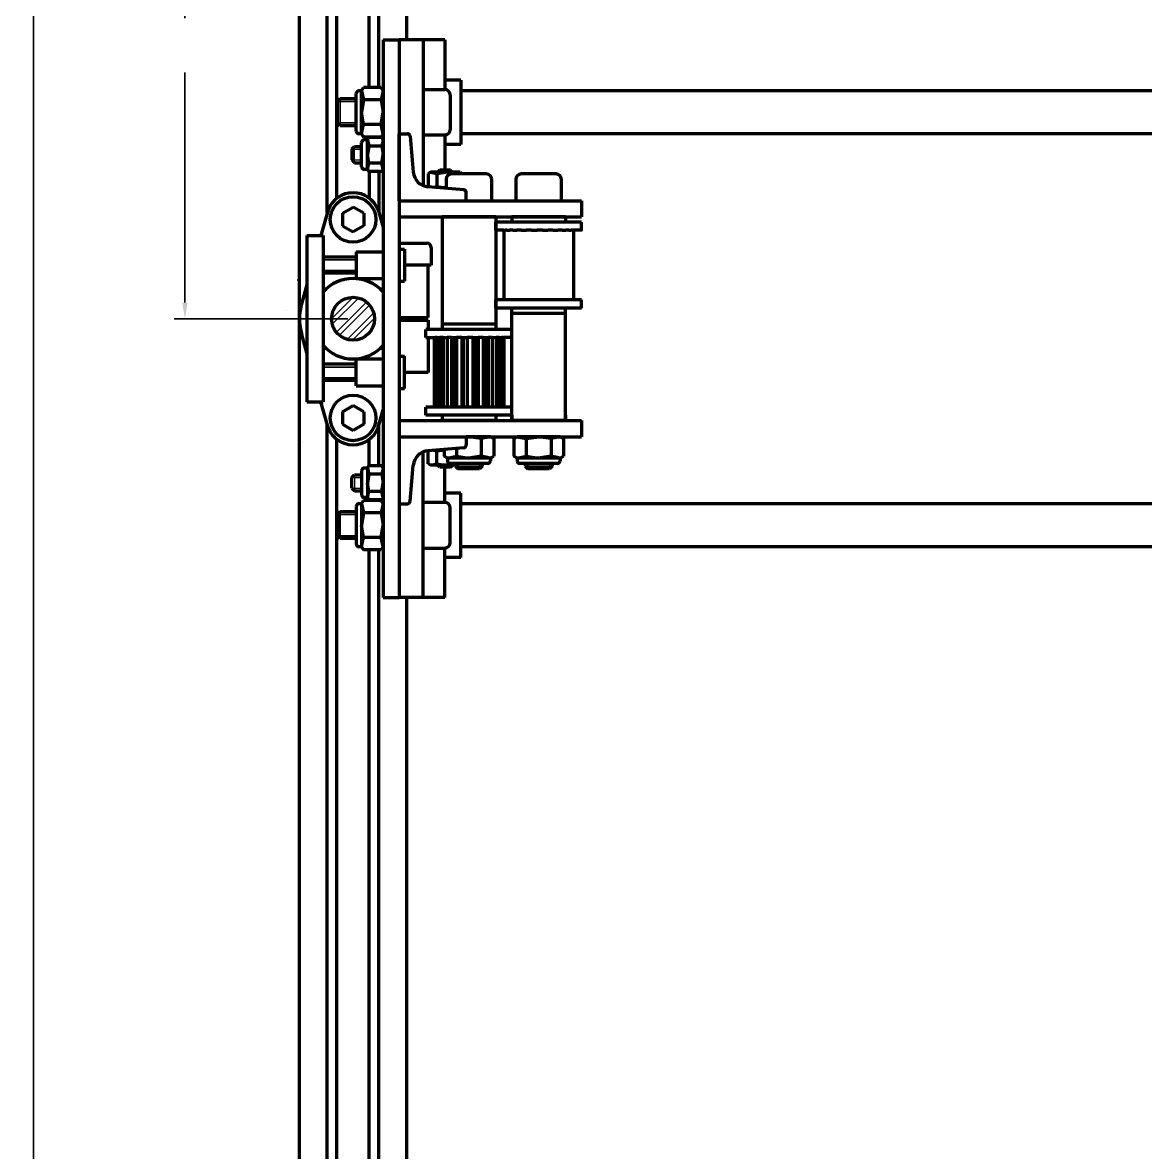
# Model space of a CAD drawing. Extents: x 21047 to 22882, y -7321 to -6014.
# Drawn here: x 21699.6 to 21909, y -6335.7 to -6125.1 of the extents above; entities that cross this region are included whole.
import ezdxf

# ---------------------------------------------------------------- set-up
doc = ezdxf.new("R2010")
doc.units = 0
doc.header["$PDMODE"] = 34
doc.linetypes.add('CENTER', pattern=[50.8, 31.75, -6.35, 6.35, -6.35])
doc.linetypes.add('DASHED', pattern=[19.05, 12.7, -6.35])
doc.layers.get('0').update_dxf_attribs({"lineweight": 0})
for name, color, linetype, lineweight in [('Centro', 1, 'CENTER', 15), ('Fixação e Transmissão', 5, 'Continuous', 50), ('Guias', 30, 'Continuous', 50), ('Linha tracejada', 254, 'DASHED', 15), ('Perfis e Cantoneiras', 2, 'Continuous', 50), ('Peças Usinadas', 120, 'Continuous', 50)]:
    doc.layers.add(name, color=color, linetype=linetype, lineweight=lineweight)
doc.layers.add('Cotas', color=90, linetype='Continuous')
doc.layers.add('Hachura', color=9, linetype='Continuous')
doc.styles.get("Standard").update_dxf_attribs({"font": 'romans.shx'})
doc.dimstyles.get("Standard").update_dxf_attribs({"dimtxt": 3, "dimasz": 3, "dimexe": 2, "dimexo": 1, "dimgap": 1, "dimtad": 0, "dimtoh": 1, "dimcen": 0.09, "dimadec": 0, "dimazin": 0, "dimtfac": 1, "dimtdec": 4, "dimtofl": 0, "dimtmove": 0, "dimatfit": 3, "dimfxl": 1, "dimtolj": 1, "dimtzin": 0, "dimarcsym": 0})

# ---------------------------------------------------------------- blocks, each defined once
blk = doc.blocks.new('*D_k_6')
at = {"color": 0, "linetype": 'ByBlock', "lineweight": -2}
for p, q in [((21750.24, -6078.29), (21699.64, -6078.29)), ((21701.64, -6081.29), (21701.64, -6353.22)), ((21701.64, -6635.29), (21701.64, -6363.36)), ((21750.24, -6638.29), (21699.64, -6638.29))]:
    blk.add_line(p, q, dxfattribs=at)
for points in [[(21701.64, -6078.29), (21701.14, -6081.29), (21701.64, -6078.29), (21702.14, -6081.29)], [(21701.64, -6638.29), (21702.14, -6635.29), (21701.64, -6638.29), (21701.14, -6635.29)]]:
    blk.add_solid(points, dxfattribs=at)
at = {"layer": 'Defpoints', "color": 0, "linetype": 'ByBlock', "lineweight": 0}
for p in [(21701.64, -6078.29), (21751.24, -6078.29), (21701.64, -6638.29), (21751.24, -6638.29)]:
    blk.add_point(p, dxfattribs=at)
blk = doc.blocks.new('*D_d')
at = {"color": 0, "linetype": 'ByBlock', "lineweight": -2}
for p, q in [((21751.24, -6078.29), (21727.9, -6078.29)), ((21729.9, -6081.29), (21729.9, -6124.22)), ((21729.9, -6177.29), (21729.9, -6134.36)), ((21760.24, -6180.29), (21727.9, -6180.29))]:
    blk.add_line(p, q, dxfattribs=at)
for points in [[(21729.9, -6078.29), (21729.4, -6081.29), (21729.9, -6078.29), (21730.4, -6081.29)], [(21729.9, -6180.29), (21730.4, -6177.29), (21729.9, -6180.29), (21729.4, -6177.29)]]:
    blk.add_solid(points, dxfattribs=at)
at = {"layer": 'Defpoints', "color": 0, "linetype": 'ByBlock', "lineweight": 0}
for p in [(21729.9, -6078.29), (21752.24, -6078.29), (21729.9, -6180.29), (21761.24, -6180.29)]:
    blk.add_point(p, dxfattribs=at)

msp = doc.modelspace()

# ---------------------------------------------------------------- hatches: boundary and pattern name
at = {"layer": 'Hachura'}
h = msp.add_hatch(dxfattribs=at)
h.set_pattern_fill('ANSI32', color=256, scale=0.25)
h.paths.add_polyline_path([(21765.242, -6180.29, 1), (21757.242, -6180.29, 1), (21765.242, -6180.29)])

# ---------------------------------------------------------------- linework, layer by layer
at = {"layer": 'Centro', "ltscale": 0.1}
for p, q in [((21750.837, -6173.04), (21750.856, -6173.04)), ((21748.856, -6178.752), (21748.839, -6178.752))]:
    msp.add_line(p, q, dxfattribs=at)
at = {"layer": 'Fixação e Transmissão'}
for p, q in [((21778.332, -6128.29), (21769.832, -6128.29)), ((21774.332, -6128.29), (21774.332, -6155.462)), ((21778.332, -6128.29), (21778.332, -6137.54)), ((21781.332, -6135.79), (21778.332, -6135.79)), ((21781.332, -6135.79), (21781.332, -6147.79)), ((21761.832, -6145.29), (21761.832, -6138.29)), ((21762.832, -6137.79), (21762.332, -6137.79)), ((21762.832, -6137.79), (21763.189, -6137.171)), ((21762.832, -6145.79), (21762.832, -6137.79)), ((21762.832, -6137.79), (21763.189, -6139.481)), ((21766.474, -6137.171), (21763.189, -6137.171)), ((21766.832, -6137.79), (21766.474, -6137.171)), ((21766.832, -6137.79), (21766.474, -6139.481)), ((21766.832, -6145.79), (21766.832, -6137.79)), ((21774.332, -6137.54), (21778.332, -6137.54)), ((21779.332, -6138.54), (21779.332, -6145.04)), ((21758.832, -6139.29), (21758.332, -6139.79)), ((21758.332, -6143.79), (21758.332, -6139.79)), ((21761.832, -6139.29), (21758.832, -6139.29)), ((21763.189, -6139.481), (21762.832, -6141.79)), ((21766.474, -6139.481), (21763.189, -6139.481)), ((21766.474, -6139.481), (21766.832, -6141.79)), ((21763.189, -6144.1), (21762.832, -6141.79)), ((21766.474, -6144.1), (21766.832, -6141.79)), ((21758.832, -6144.29), (21758.332, -6143.79)), ((21761.832, -6144.29), (21758.832, -6144.29)), ((21762.832, -6145.79), (21763.189, -6144.1)), ((21766.474, -6144.1), (21763.189, -6144.1)), ((21766.832, -6145.79), (21766.474, -6144.1)), ((21762.832, -6145.79), (21762.332, -6145.79)), ((21762.832, -6145.79), (21763.189, -6146.409)), ((21766.474, -6146.409), (21763.189, -6146.409)), ((21763.932, -6146.94), (21763.332, -6146.94)), ((21763.932, -6146.94), (21764.177, -6146.515)), ((21763.932, -6152.44), (21763.932, -6146.94)), ((21763.932, -6146.94), (21764.177, -6148.102)), ((21766.586, -6146.515), (21764.177, -6146.515)), ((21766.832, -6145.79), (21766.474, -6146.409)), ((21766.832, -6146.94), (21766.586, -6146.515)), ((21766.832, -6146.94), (21766.586, -6148.102)), ((21766.832, -6152.44), (21766.832, -6146.94)), ((21778.332, -6146.04), (21774.332, -6146.04)), ((21778.332, -6146.04), (21778.332, -6152.59)), ((21761.032, -6148.69), (21761.532, -6148.19)), ((21761.032, -6148.69), (21761.032, -6150.69)), ((21761.532, -6148.19), (21762.832, -6148.19)), ((21762.832, -6151.94), (21762.832, -6147.44)), ((21764.177, -6148.102), (21763.932, -6149.69)), ((21766.586, -6148.102), (21764.177, -6148.102)), ((21766.586, -6148.102), (21766.832, -6149.69)), ((21781.332, -6147.79), (21778.332, -6147.79)), ((21761.032, -6150.69), (21761.532, -6151.19)), ((21761.532, -6151.19), (21762.832, -6151.19)), ((21764.177, -6151.278), (21763.932, -6149.69)), ((21763.932, -6152.44), (21764.177, -6151.278)), ((21766.586, -6151.278), (21764.177, -6151.278)), ((21766.586, -6151.278), (21766.832, -6149.69)), ((21766.832, -6152.44), (21766.586, -6151.278)), ((21763.932, -6152.44), (21763.332, -6152.44)), ((21763.932, -6152.44), (21764.177, -6152.866)), ((21766.586, -6152.866), (21764.177, -6152.866)), ((21766.832, -6152.44), (21766.586, -6152.866)), ((21775.682, -6152.99), (21775.256, -6153.236)), ((21775.256, -6153.236), (21775.256, -6155.645)), ((21781.182, -6152.99), (21775.682, -6152.99)), ((21775.682, -6152.99), (21776.844, -6153.236)), ((21776.844, -6153.236), (21778.432, -6152.99)), ((21776.844, -6153.236), (21776.844, -6155.645)), ((21777.432, -6152.59), (21777.032, -6152.99)), ((21779.432, -6152.59), (21777.432, -6152.59)), ((21780.019, -6153.236), (21778.432, -6152.99)), ((21779.432, -6152.59), (21779.832, -6152.99)), ((21786.083, -6153.29), (21779.583, -6153.29)), ((21781.182, -6152.99), (21780.019, -6153.236)), ((21780.019, -6153.236), (21780.019, -6153.29)), ((21781.182, -6152.99), (21781.607, -6153.236)), ((21781.607, -6153.236), (21781.607, -6153.29)), ((21799.082, -6153.29), (21792.582, -6153.29)), ((21778.583, -6154.29), (21778.583, -6155.962)), ((21787.083, -6158.29), (21787.083, -6154.29)), ((21791.582, -6154.29), (21791.582, -6158.29)), ((21800.082, -6158.29), (21800.082, -6154.29)), ((21776.29, -6155.762), (21776.844, -6155.645)), ((21776.844, -6155.645), (21778.432, -6155.89)), ((21778.583, -6155.89), (21777.76, -6155.89)), ((21778.583, -6155.867), (21778.432, -6155.89)), ((21759.242, -6160.636), (21761.242, -6159.481)), ((21763.242, -6160.636), (21761.242, -6159.481)), ((21782.332, -6158.29), (21787.083, -6158.29)), ((21791.582, -6158.29), (21800.082, -6158.29)), ((21756.579, -6159.984), (21755.225, -6164.79)), ((21765.904, -6159.984), (21766.832, -6163.276)), ((21759.242, -6162.945), (21761.242, -6164.1)), ((21759.242, -6162.945), (21759.242, -6162.945)), ((21763.242, -6162.945), (21761.242, -6164.1)), ((21787.836, -6163.79), (21787.836, -6162.29)), ((21789.336, -6163.79), (21789.336, -6176.79)), ((21802.336, -6163.79), (21802.336, -6176.79)), ((21803.836, -6163.79), (21803.836, -6162.29)), ((21761.832, -6167.79), (21766.832, -6167.79)), ((21761.832, -6167.79), (21761.832, -6172.79)), ((21769.832, -6166.173), (21774.985, -6166.173)), ((21769.832, -6167.29), (21770.832, -6167.29)), ((21770.832, -6167.29), (21770.832, -6173.29)), ((21775.809, -6166.996), (21775.809, -6170.29)), ((21761.832, -6168.79), (21755.652, -6168.79)), ((21775.242, -6170.29), (21770.832, -6170.29)), ((21775.809, -6170.29), (21770.832, -6170.29)), ((21775.242, -6180.04), (21775.242, -6170.29)), ((21761.832, -6171.79), (21755.652, -6171.79)), ((21752.652, -6173.918), (21751.692, -6177.324)), ((21761.832, -6172.79), (21766.832, -6172.79)), ((21769.832, -6173.29), (21770.832, -6173.29)), ((21787.836, -6178.29), (21787.836, -6176.79)), ((21803.836, -6178.29), (21803.836, -6176.79)), ((21769.832, -6180.04), (21775.242, -6180.04)), ((21769.832, -6180.54), (21775.242, -6180.54)), ((21775.242, -6180.54), (21775.242, -6182.29)), ((21774.837, -6183.79), (21774.837, -6182.29)), ((21790.837, -6183.79), (21790.837, -6182.29)), ((21752.652, -6186.662), (21751.692, -6183.257)), ((21775.242, -6183.79), (21775.242, -6190.29)), ((21776.337, -6183.79), (21776.337, -6196.79)), ((21776.375, -6183.79), (21776.375, -6196.79)), ((21776.57, -6183.79), (21776.57, -6196.79)), ((21776.909, -6183.79), (21776.909, -6196.79)), ((21777.41, -6183.79), (21777.41, -6196.79)), ((21778.023, -6183.79), (21778.023, -6196.79)), ((21778.781, -6183.79), (21778.781, -6196.79)), ((21779.608, -6183.79), (21779.608, -6196.79)), ((21780.172, -6183.79), (21780.172, -6196.79)), ((21780.549, -6183.79), (21780.549, -6196.79)), ((21781.509, -6183.79), (21781.509, -6196.79)), ((21781.789, -6183.79), (21781.789, -6196.79)), ((21782.509, -6183.79), (21782.509, -6196.79)), ((21782.541, -6183.79), (21782.541, -6196.79)), ((21783.54, -6183.79), (21783.54, -6196.79)), ((21784.222, -6183.79), (21784.222, -6196.79)), ((21784.562, -6183.79), (21784.562, -6196.79)), ((21785.503, -6183.79), (21785.503, -6196.79)), ((21785.799, -6183.79), (21785.799, -6196.79)), ((21786.414, -6183.79), (21786.414, -6196.79)), ((21787.204, -6183.79), (21787.204, -6196.79)), ((21787.916, -6183.79), (21787.916, -6196.79)), ((21788.478, -6183.79), (21788.478, -6196.79)), ((21788.921, -6183.79), (21788.921, -6196.79)), ((21789.2, -6183.79), (21789.2, -6196.79)), ((21789.33, -6183.79), (21789.33, -6196.79)), ((21789.337, -6183.79), (21789.337, -6196.79)), ((21761.832, -6188.79), (21755.652, -6188.79)), ((21761.832, -6192.79), (21761.832, -6187.79)), ((21761.832, -6187.79), (21766.832, -6187.79)), ((21769.832, -6187.29), (21770.832, -6187.29)), ((21770.832, -6193.29), (21770.832, -6187.29)), ((21775.242, -6190.29), (21770.832, -6190.29)), ((21761.832, -6191.79), (21755.652, -6191.79)), ((21761.832, -6192.79), (21766.832, -6192.79)), ((21769.832, -6193.29), (21770.832, -6193.29)), ((21756.579, -6200.596), (21755.225, -6195.79)), ((21759.242, -6197.636), (21761.242, -6196.481)), ((21763.242, -6197.636), (21761.242, -6196.481)), ((21765.904, -6200.596), (21766.832, -6197.305)), ((21774.837, -6198.29), (21774.837, -6196.79)), ((21790.837, -6198.29), (21790.837, -6196.79)), ((21759.242, -6199.945), (21761.242, -6201.1)), ((21759.242, -6199.945), (21759.242, -6199.945)), ((21763.242, -6199.945), (21761.242, -6201.1)), ((21751.752, -6203.287), (21751.752, -6203.287)), ((21786.836, -6202.29), (21782.332, -6202.29)), ((21782.332, -6202.368), (21782.836, -6202.29)), ((21785.145, -6202.647), (21782.836, -6202.29)), ((21786.836, -6202.29), (21785.145, -6202.647)), ((21785.145, -6202.647), (21785.145, -6205.933)), ((21786.836, -6202.29), (21787.455, -6202.647)), ((21787.455, -6202.647), (21787.455, -6205.933)), ((21791.835, -6202.29), (21791.216, -6202.647)), ((21791.216, -6202.647), (21791.216, -6205.933)), ((21799.835, -6202.29), (21791.835, -6202.29)), ((21791.835, -6202.29), (21793.526, -6202.647)), ((21793.526, -6202.647), (21795.835, -6202.29)), ((21793.526, -6202.647), (21793.526, -6205.933)), ((21798.144, -6202.647), (21795.835, -6202.29)), ((21799.835, -6202.29), (21798.144, -6202.647)), ((21798.144, -6202.647), (21798.144, -6205.933)), ((21799.835, -6202.29), (21800.454, -6202.647)), ((21800.454, -6202.647), (21800.454, -6205.933)), ((21774.332, -6232.29), (21774.332, -6205.119)), ((21775.256, -6207.345), (21775.256, -6204.936)), ((21776.29, -6204.819), (21776.844, -6204.936)), ((21776.844, -6204.936), (21778.217, -6204.723)), ((21776.844, -6207.345), (21776.844, -6204.936)), ((21778.217, -6204.65), (21778.217, -6205.933)), ((21778.836, -6206.29), (21778.217, -6205.933)), ((21778.836, -6206.29), (21780.527, -6205.933)), ((21780.527, -6204.448), (21780.527, -6205.933)), ((21780.527, -6205.933), (21782.836, -6206.29)), ((21785.145, -6205.933), (21782.836, -6206.29)), ((21786.836, -6206.29), (21785.145, -6205.933)), ((21786.836, -6206.29), (21787.455, -6205.933)), ((21791.835, -6206.29), (21791.216, -6205.933)), ((21791.835, -6206.29), (21793.526, -6205.933)), ((21793.526, -6205.933), (21795.835, -6206.29)), ((21798.144, -6205.933), (21795.835, -6206.29)), ((21799.835, -6206.29), (21798.144, -6205.933)), ((21799.835, -6206.29), (21800.454, -6205.933)), ((21763.932, -6208.14), (21763.332, -6208.14)), ((21763.932, -6208.14), (21764.177, -6207.715)), ((21763.932, -6208.14), (21763.932, -6213.64)), ((21763.932, -6208.14), (21764.177, -6209.302)), ((21766.586, -6207.715), (21764.177, -6207.715)), ((21766.832, -6208.14), (21766.586, -6207.715)), ((21766.832, -6208.14), (21766.586, -6209.302)), ((21766.832, -6208.14), (21766.832, -6213.64)), ((21775.682, -6207.59), (21775.256, -6207.345)), ((21775.682, -6207.59), (21776.844, -6207.345)), ((21780.336, -6207.59), (21775.682, -6207.59)), ((21776.844, -6207.345), (21778.432, -6207.59)), ((21777.432, -6207.99), (21777.032, -6207.59)), ((21779.432, -6207.99), (21777.432, -6207.99)), ((21778.332, -6214.54), (21778.332, -6207.99)), ((21780.019, -6207.345), (21778.432, -6207.59)), ((21786.836, -6206.29), (21778.836, -6206.29)), ((21778.836, -6206.29), (21778.836, -6206.79)), ((21786.336, -6207.29), (21779.336, -6207.29)), ((21779.432, -6207.99), (21779.832, -6207.59)), ((21780.019, -6207.345), (21780.019, -6207.29)), ((21780.336, -6207.411), (21780.019, -6207.345)), ((21780.336, -6207.29), (21780.336, -6207.79)), ((21780.336, -6207.79), (21780.836, -6208.29)), ((21785.336, -6207.79), (21784.836, -6208.29)), ((21785.336, -6207.29), (21785.336, -6207.79)), ((21786.836, -6206.29), (21786.836, -6206.79)), ((21799.835, -6206.29), (21791.835, -6206.29)), ((21791.835, -6206.29), (21791.835, -6206.79)), ((21799.335, -6207.29), (21792.335, -6207.29)), ((21793.335, -6207.29), (21793.335, -6207.79)), ((21793.335, -6207.79), (21793.835, -6208.29)), ((21798.335, -6207.79), (21797.835, -6208.29)), ((21798.335, -6207.29), (21798.335, -6207.79)), ((21799.835, -6206.29), (21799.835, -6206.79)), ((21761.032, -6209.89), (21761.532, -6209.39)), ((21761.032, -6211.89), (21761.032, -6209.89)), ((21761.532, -6209.39), (21762.832, -6209.39)), ((21762.832, -6208.64), (21762.832, -6213.14)), ((21764.177, -6209.302), (21763.932, -6210.89)), ((21766.586, -6209.302), (21764.177, -6209.302)), ((21766.586, -6209.302), (21766.832, -6210.89)), ((21784.836, -6208.29), (21780.836, -6208.29)), ((21797.835, -6208.29), (21793.835, -6208.29)), ((21761.032, -6211.89), (21761.532, -6212.39)), ((21761.532, -6212.39), (21762.832, -6212.39)), ((21764.177, -6212.478), (21763.932, -6210.89)), ((21766.586, -6212.478), (21766.832, -6210.89)), ((21762.832, -6214.79), (21763.189, -6214.171)), ((21766.474, -6214.171), (21763.189, -6214.171)), ((21763.932, -6213.64), (21763.332, -6213.64)), ((21763.932, -6213.64), (21764.177, -6212.478)), ((21763.932, -6213.64), (21764.177, -6214.066)), ((21766.586, -6212.478), (21764.177, -6212.478)), ((21766.586, -6214.066), (21764.177, -6214.066)), ((21766.832, -6214.79), (21766.474, -6214.171)), ((21766.832, -6213.64), (21766.586, -6212.478)), ((21766.832, -6213.64), (21766.586, -6214.066)), ((21778.332, -6214.54), (21774.332, -6214.54)), ((21781.332, -6212.79), (21778.332, -6212.79)), ((21781.332, -6224.79), (21781.332, -6212.79)), ((21758.832, -6216.29), (21758.332, -6216.79)), ((21761.832, -6216.29), (21758.832, -6216.29)), ((21761.832, -6215.29), (21761.832, -6222.29)), ((21762.832, -6214.79), (21762.332, -6214.79)), ((21762.832, -6214.79), (21762.832, -6222.79)), ((21762.832, -6214.79), (21763.189, -6216.481)), ((21763.189, -6216.481), (21762.832, -6218.79)), ((21766.474, -6216.481), (21763.189, -6216.481)), ((21766.832, -6214.79), (21766.474, -6216.481)), ((21766.474, -6216.481), (21766.832, -6218.79)), ((21766.832, -6214.79), (21766.832, -6222.79)), ((21779.332, -6222.04), (21779.332, -6215.54)), ((21758.332, -6216.79), (21758.332, -6220.79)), ((21758.832, -6221.29), (21758.332, -6220.79)), ((21763.189, -6221.1), (21762.832, -6218.79)), ((21766.474, -6221.1), (21766.832, -6218.79)), ((21761.832, -6221.29), (21758.832, -6221.29)), ((21762.832, -6222.79), (21762.332, -6222.79)), ((21762.832, -6222.79), (21763.189, -6221.1)), ((21762.832, -6222.79), (21763.189, -6223.409)), ((21766.474, -6221.1), (21763.189, -6221.1)), ((21766.832, -6222.79), (21766.474, -6221.1)), ((21766.832, -6222.79), (21766.474, -6223.409)), ((21766.474, -6223.409), (21763.189, -6223.409)), ((21774.332, -6223.04), (21778.332, -6223.04)), ((21778.332, -6232.29), (21778.332, -6223.04)), ((21781.332, -6224.79), (21778.332, -6224.79)), ((21778.332, -6232.29), (21769.832, -6232.29))]:
    msp.add_line(p, q, dxfattribs=at)
at = {"layer": 'Fixação e Transmissão', "ltscale": 0.1}
for p, q in [((21759.242, -6160.636), (21759.242, -6162.945)), ((21763.242, -6160.636), (21763.242, -6162.945)), ((21759.242, -6197.636), (21759.242, -6199.945)), ((21763.242, -6197.636), (21763.242, -6199.945))]:
    msp.add_line(p, q, dxfattribs=at)
at = {"layer": 'Fixação e Transmissão', "color": 7, "ltscale": 0.1}
for p, q in [((21777.837, -6161.29), (21777.837, -6181.29)), ((21787.837, -6161.29), (21787.837, -6181.29)), ((21790.836, -6161.29), (21790.836, -6162.29)), ((21800.836, -6161.29), (21800.836, -6162.29)), ((21790.836, -6179.29), (21790.836, -6178.29)), ((21800.836, -6179.29), (21800.836, -6178.29)), ((21790.836, -6199.29), (21790.836, -6179.29)), ((21800.836, -6199.29), (21800.836, -6179.29)), ((21777.837, -6181.29), (21777.837, -6182.29)), ((21787.837, -6181.29), (21787.837, -6182.29)), ((21777.837, -6198.29), (21777.837, -6199.29)), ((21787.837, -6198.29), (21787.837, -6199.29)), ((21790.836, -6198.29), (21790.836, -6199.29)), ((21800.836, -6198.29), (21800.836, -6199.29))]:
    msp.add_line(p, q, dxfattribs=at)
at = {"layer": 'Fixação e Transmissão', "color": 7}
for p, q in [((21787.837, -6161.29), (21777.837, -6161.29)), ((21800.836, -6161.29), (21790.836, -6161.29)), ((21800.836, -6162.29), (21790.836, -6162.29)), ((21800.836, -6178.29), (21790.836, -6178.29)), ((21800.836, -6179.29), (21790.836, -6179.29)), ((21787.837, -6181.29), (21777.837, -6181.29)), ((21787.837, -6182.29), (21777.837, -6182.29)), ((21787.837, -6198.29), (21777.837, -6198.29)), ((21787.837, -6199.29), (21777.837, -6199.29)), ((21800.836, -6199.29), (21790.836, -6199.29)), ((21800.836, -6199.29), (21790.836, -6199.29))]:
    msp.add_line(p, q, dxfattribs=at)
at = {"layer": 'Fixação e Transmissão', "flags": 128}
for points in [[(21803.836, -6162.29), (21787.836, -6162.29)], [(21803.836, -6176.79), (21787.836, -6176.79)], [(21803.836, -6178.29), (21787.836, -6178.29)], [(21790.837, -6182.29), (21774.837, -6182.29)], [(21790.837, -6196.79), (21774.837, -6196.79)], [(21790.837, -6198.29), (21774.837, -6198.29)]]:
    msp.add_lwpolyline(points, dxfattribs=at)
at = {"layer": 'Fixação e Transmissão'}
for centre in [(21761.242, -6161.79), (21761.242, -6198.79)]:
    msp.add_circle(centre, 4.25, dxfattribs=at)
for centre, radius, start, end in [((21762.332, -6138.29), 0.5, 90, 180), ((21778.332, -6138.54), 1, 0, 90), ((21778.332, -6145.04), 1, 270, 360), ((21762.332, -6145.29), 0.5, 180, 270), ((21763.332, -6147.44), 0.5, 90, 180), ((21763.332, -6151.94), 0.5, 180, 270), ((21779.583, -6154.29), 1, 90, 180), ((21786.083, -6154.29), 1, 360, 90), ((21792.582, -6154.29), 1, 90, 180), ((21799.082, -6154.29), 1, 360, 90), ((21761.242, -6161.79), 5, 21.17688, 158.82312), ((21774.985, -6166.996), 0.824, 0, 90), ((21761.242, -6180.29), 10, 162.74363, 197.25637), ((21761.242, -6198.79), 5, 201.17688, 338.82312), ((21763.332, -6208.64), 0.5, 90, 180), ((21779.336, -6206.79), 0.5, 180, 270), ((21786.336, -6206.79), 0.5, 270, 360), ((21792.335, -6206.79), 0.5, 180, 270), ((21799.335, -6206.79), 0.5, 270, 360), ((21763.332, -6213.14), 0.5, 180, 270), ((21778.332, -6215.54), 1, 360, 90), ((21762.332, -6215.29), 0.5, 90, 180), ((21762.332, -6222.29), 0.5, 180, 270), ((21778.332, -6222.04), 1, 270, 360)]:
    msp.add_arc(centre, radius, start, end, dxfattribs=at)
for points, degree in [([(21789.374, -6163.79), (21787.836, -6163.79), (21787.836, -6163.79)], 2), ([(21789.374, -6163.79), (21789.431, -6163.79), (21789.569, -6163.79)], 2), ([(21789.908, -6163.79), (21789.702, -6163.79), (21789.569, -6163.79)], 2), ([(21789.908, -6163.79), (21790.122, -6163.79), (21790.409, -6163.79)], 2), ([(21791.022, -6163.79), (21790.685, -6163.79), (21790.409, -6163.79)], 2), ([(21791.022, -6163.79), (21791.372, -6163.79), (21791.78, -6163.79)], 2), ([(21792.607, -6163.79), (21792.172, -6163.79), (21791.78, -6163.79)], 2), ([(21792.607, -6163.79), (21793.06, -6163.79), (21793.548, -6163.79)], 2), ([(21794.508, -6163.79), (21794.017, -6163.79), (21793.548, -6163.79)], 2), ([(21794.508, -6163.79), (21795.019, -6163.79), (21795.54, -6163.79)], 2), ([(21796.539, -6163.79), (21795.54, -6163.79)], 1), ([(21796.539, -6163.79), (21797.058, -6163.79), (21797.561, -6163.79)], 2), ([(21798.502, -6163.79), (21798.044, -6163.79), (21797.561, -6163.79)], 2), ([(21798.502, -6163.79), (21798.977, -6163.79), (21799.413, -6163.79)], 2), ([(21800.203, -6163.79), (21799.832, -6163.79), (21799.413, -6163.79)], 2), ([(21800.203, -6163.79), (21800.589, -6163.79), (21800.915, -6163.79)], 2), ([(21801.477, -6163.79), (21801.228, -6163.79), (21800.915, -6163.79)], 2), ([(21801.477, -6163.79), (21801.736, -6163.79), (21801.92, -6163.79)], 2), ([(21802.199, -6163.79), (21802.096, -6163.79), (21801.92, -6163.79)], 2), ([(21802.199, -6163.79), (21802.305, -6163.79), (21802.329, -6163.79)], 2), ([(21803.836, -6163.79), (21803.836, -6163.79), (21802.329, -6163.79)], 2), ([(21774.837, -6183.79), (21776.432, -6183.79), (21776.57, -6183.79)], 2), ([(21776.909, -6183.79), (21776.703, -6183.79), (21776.57, -6183.79)], 2), ([(21776.909, -6183.79), (21777.123, -6183.79), (21777.41, -6183.79)], 2), ([(21778.023, -6183.79), (21777.686, -6183.79), (21777.41, -6183.79)], 2), ([(21778.023, -6183.79), (21778.373, -6183.79), (21778.781, -6183.79)], 2), ([(21779.608, -6183.79), (21779.173, -6183.79), (21778.781, -6183.79)], 2), ([(21779.608, -6183.79), (21780.061, -6183.79), (21780.549, -6183.79)], 2), ([(21781.509, -6183.79), (21781.018, -6183.79), (21780.549, -6183.79)], 2), ([(21781.509, -6183.79), (21782.02, -6183.79), (21782.541, -6183.79)], 2), ([(21783.54, -6183.79), (21782.541, -6183.79)], 1), ([(21783.54, -6183.79), (21784.059, -6183.79), (21784.562, -6183.79)], 2), ([(21785.503, -6183.79), (21785.045, -6183.79), (21784.562, -6183.79)], 2), ([(21785.503, -6183.79), (21785.978, -6183.79), (21786.414, -6183.79)], 2), ([(21787.204, -6183.79), (21786.833, -6183.79), (21786.414, -6183.79)], 2), ([(21787.204, -6183.79), (21787.59, -6183.79), (21787.916, -6183.79)], 2), ([(21788.478, -6183.79), (21788.229, -6183.79), (21787.916, -6183.79)], 2), ([(21788.478, -6183.79), (21788.737, -6183.79), (21788.921, -6183.79)], 2), ([(21789.2, -6183.79), (21789.097, -6183.79), (21788.921, -6183.79)], 2), ([(21789.2, -6183.79), (21789.306, -6183.79), (21789.33, -6183.79)], 2), ([(21790.837, -6183.79), (21790.837, -6183.79), (21789.33, -6183.79)], 2)]:
    msp.add_open_spline(points, degree=degree, dxfattribs=at)
at = {"layer": 'Guias'}
msp.add_circle((21761.242, -6180.29), 4, dxfattribs=at)
for start, end in [(41.81031, 138.18774), (221.81226, 318.18969)]:
    msp.add_arc((21761.242, -6180.29), 7.5, start, end, dxfattribs=at)
at = {"layer": 'Hachura'}
for p, q in [((21761.832, -6139.79), (21758.332, -6139.79)), ((21758.832, -6144.29), (21758.832, -6139.29)), ((21761.832, -6143.79), (21758.832, -6143.79)), ((21761.832, -6169.29), (21755.652, -6169.29)), ((21761.832, -6171.29), (21755.652, -6171.29)), ((21761.832, -6189.29), (21755.652, -6189.29)), ((21761.832, -6191.29), (21755.652, -6191.29)), ((21785.336, -6207.79), (21780.336, -6207.79)), ((21780.836, -6207.29), (21780.836, -6208.29)), ((21784.836, -6207.29), (21784.836, -6208.29)), ((21798.335, -6207.79), (21793.335, -6207.79)), ((21793.835, -6207.29), (21793.835, -6208.29)), ((21797.835, -6207.29), (21797.835, -6208.29)), ((21758.832, -6216.29), (21758.832, -6221.29)), ((21761.832, -6216.79), (21758.832, -6216.79)), ((21761.832, -6220.79), (21758.332, -6220.79))]:
    msp.add_line(p, q, dxfattribs=at)
at = {"layer": 'Linha tracejada'}
for p, q in [((21761.032, -6148.69), (21762.832, -6148.69)), ((21761.532, -6151.19), (21761.532, -6148.19)), ((21761.032, -6150.69), (21762.832, -6150.69)), ((21777.432, -6152.59), (21777.432, -6152.99)), ((21779.432, -6152.59), (21779.432, -6152.99)), ((21777.432, -6207.99), (21777.432, -6207.59)), ((21779.432, -6207.99), (21779.432, -6207.59)), ((21761.032, -6209.89), (21762.832, -6209.89)), ((21761.532, -6209.39), (21761.532, -6212.39)), ((21761.032, -6211.89), (21762.832, -6211.89))]:
    msp.add_line(p, q, dxfattribs=at)
at = {"layer": 'Perfis e Cantoneiras'}
for p, q in [((21751.242, -6180.29), (21751.242, -6079.29)), ((21771.242, -6128.29), (21771.242, -6110.79)), ((21758.242, -6157.79), (21758.242, -6112.39)), ((21764.242, -6137.171), (21764.242, -6112.39)), ((21756.442, -6160.472), (21756.442, -6118.29)), ((21766.042, -6137.171), (21766.042, -6118.29)), ((21764.242, -6146.409), (21764.242, -6146.515)), ((21766.042, -6146.409), (21766.042, -6146.515)), ((21769.832, -6158.29), (21769.832, -6145.79)), ((21769.832, -6145.79), (21771.374, -6145.79)), ((21771.872, -6146.247), (21772.457, -6152.938)), ((21764.242, -6152.866), (21764.242, -6157.79)), ((21766.042, -6152.866), (21766.042, -6160.472)), ((21781.875, -6156.25), (21775.184, -6155.665)), ((21782.332, -6158.29), (21782.332, -6156.748)), ((21769.832, -6158.29), (21782.332, -6158.29)), ((21751.242, -6638.29), (21751.242, -6180.29)), ((21756.442, -6572.29), (21756.442, -6200.108)), ((21766.042, -6207.715), (21766.042, -6200.108)), ((21758.242, -6578.19), (21758.242, -6202.79)), ((21764.242, -6207.715), (21764.242, -6202.79)), ((21769.832, -6202.29), (21782.332, -6202.29)), ((21769.832, -6202.29), (21769.832, -6214.79)), ((21782.332, -6202.29), (21782.332, -6203.832)), ((21781.875, -6204.33), (21775.184, -6204.916)), ((21771.872, -6214.334), (21772.457, -6207.643)), ((21764.242, -6214.171), (21764.242, -6214.066)), ((21766.042, -6214.171), (21766.042, -6214.066)), ((21769.832, -6214.79), (21771.374, -6214.79)), ((21764.242, -6578.19), (21764.242, -6223.409)), ((21766.042, -6572.29), (21766.042, -6223.409)), ((21771.242, -6638.29), (21771.242, -6232.29))]:
    msp.add_line(p, q, dxfattribs=at)
for centre, radius, start, end in [((21771.374, -6146.29), 0.5, 5, 90), ((21775.446, -6152.676), 3, 185, 265), ((21781.832, -6156.748), 0.5, 0, 85), ((21781.832, -6203.832), 0.5, 275, 360), ((21775.446, -6207.904), 3, 95, 175), ((21771.374, -6214.29), 0.5, 270, 355)]:
    msp.add_arc(centre, radius, start, end, dxfattribs=at)
at = {"layer": 'Peças Usinadas'}
for p, q in [((21766.832, -6128.29), (21766.832, -6172.79)), ((21766.832, -6128.29), (21769.832, -6128.29)), ((21769.832, -6128.29), (21769.832, -6232.29)), ((21769.832, -6158.29), (21803.832, -6158.29)), ((21803.832, -6158.29), (21803.832, -6161.29)), ((21769.832, -6161.29), (21803.832, -6161.29)), ((21766.832, -6163.79), (21766.832, -6175.29)), ((21752.652, -6164.79), (21752.652, -6195.79)), ((21752.652, -6164.79), (21755.652, -6164.79)), ((21755.652, -6164.79), (21755.652, -6195.79)), ((21766.832, -6175.29), (21766.832, -6232.29)), ((21752.652, -6195.79), (21755.652, -6195.79)), ((21769.832, -6199.29), (21803.832, -6199.29)), ((21803.832, -6199.29), (21803.832, -6202.29)), ((21769.832, -6202.29), (21803.832, -6202.29)), ((21766.832, -6232.29), (21769.832, -6232.29))]:
    msp.add_line(p, q, dxfattribs=at)
at = {"layer": 'Peças Usinadas', "color": 7, "ltscale": 0.25}
for p, q in [((21923.742, -6137.79), (21781.332, -6137.79)), ((21916.739, -6145.79), (21781.332, -6145.79)), ((21934.242, -6214.79), (21781.332, -6214.79)), ((21934.242, -6222.79), (21781.332, -6222.79))]:
    msp.add_line(p, q, dxfattribs=at)

# ---------------------------------------------------------------- dimensions: what is measured, and where the dimension line sits
at = {"layer": 'Cotas'}
dim = msp.add_linear_dim(base=(21701.637, -6078.29), p1=(21751.242, -6638.29), p2=(21751.242, -6078.29), angle=90, dimstyle='Standard', override={"dimscale": 1, "dimpost": '<>'}, dxfattribs=at)
dim.commit()
dim.dimension.update_dxf_attribs({"geometry": '*D_k_6', "text_midpoint": (21701.637, -6358.29), "dimtype": 160})
dim = msp.add_linear_dim(base=(21729.895, -6078.29), p1=(21761.242, -6180.29), p2=(21752.242, -6078.29), angle=90, dimstyle='Standard', override={"dimpost": '<>'}, dxfattribs=at)
dim.commit()
dim.dimension.update_dxf_attribs({"geometry": '*D_d', "text_midpoint": (21729.895, -6129.29)})

doc.saveas('drawing.dxf')
